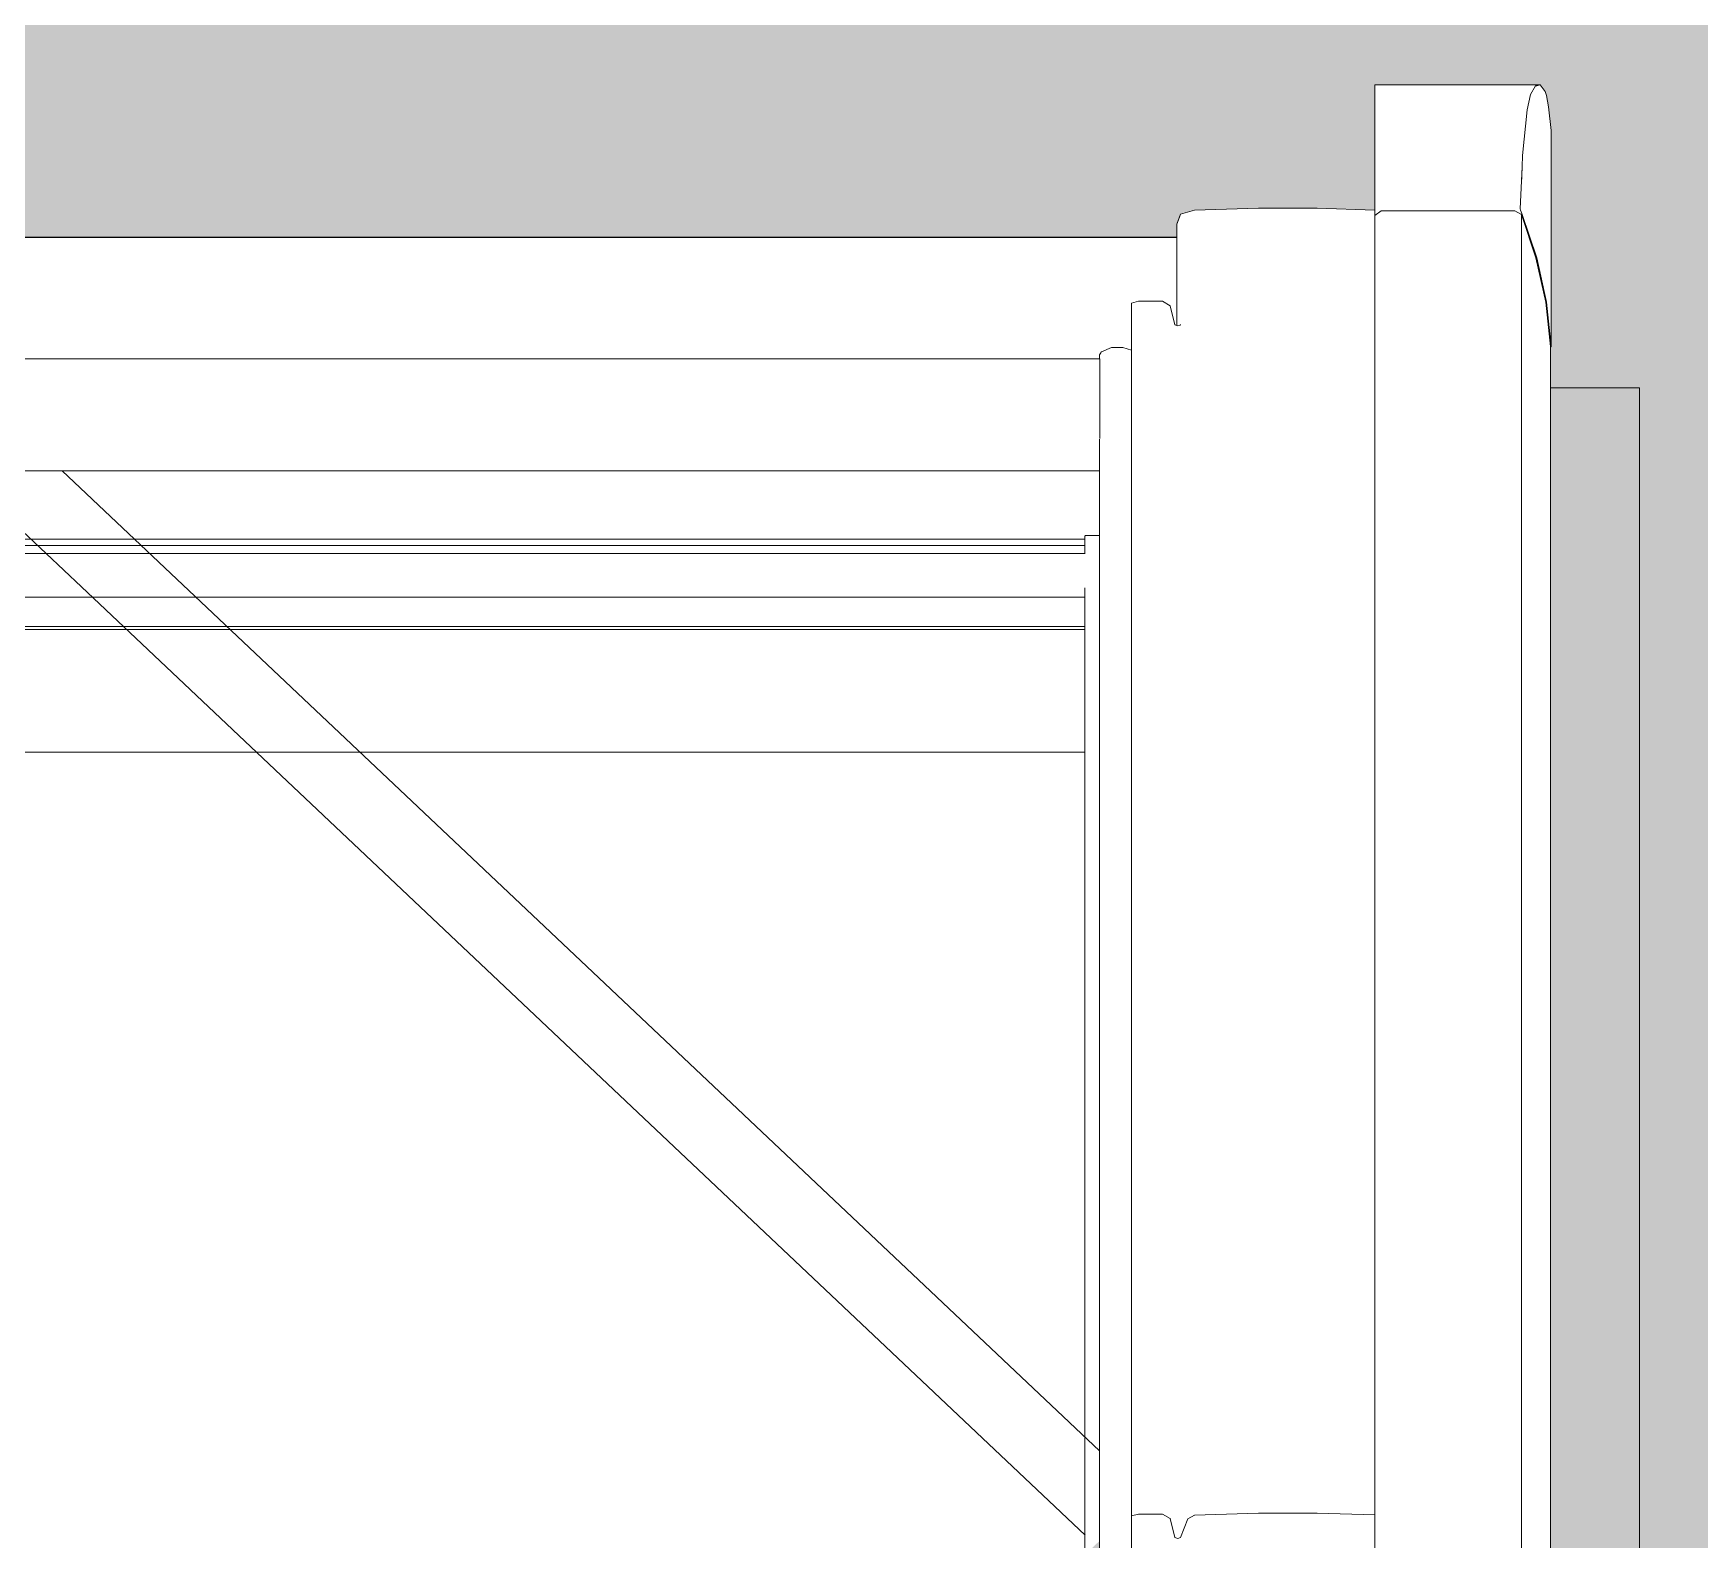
# Model space of a CAD drawing. Header units: metres. Extents: x -208 to 1512, y -277 to 123.
# Drawn here: x 830.3621 to 830.8207, y -2.5162 to -2.1018 of the extents above; entities that cross this region are included whole.
import ezdxf

# ---------------------------------------------------------------- set-up
doc = ezdxf.new("R2010")
doc.units = ezdxf.units.M
doc.header["$MEASUREMENT"] = 0
doc.linetypes.add('Wipeout_Contour', pattern=[1, 0, -1])
for name, color, linetype in [('325 Dachfenster', 7, 'Continuous'), ('330 Dachaufbau', 7, 'Continuous'), ('918 Lageplan Beschriftung.x', 7, 'Continuous')]:
    doc.layers.add(name, color=color, linetype=linetype)

# ---------------------------------------------------------------- blocks, each defined once
blk = doc.blocks.new('Dachfläche_55_5', base_point=(825.25622, 0.07))
at = {"color": 254, "linetype": 'Wipeout_Contour', "lineweight": 0, "ltscale": 3319.661494}
blk.add_wipeout([(829.06228, -2.1975), (829.06228, -2.22224), (830.76228, -2.22224), (830.76228, -2.1975)], dxfattribs=at).dxf.layer = '330 Dachaufbau'
at = {"layer": '330 Dachaufbau', "linetype": 'Continuous', "lineweight": 0, "true_color": 0x000000}
h = blk.add_hatch(color=18, dxfattribs=at)
h.paths.add_polyline_path([(828.70228, -0.4), (829.01228, -0.4), (829.01228, 0.07), (828.05728, 0.07), (828.05728, -0.77152), (826.30728, -0.77152), (826.30728, 0.07), (825.25622, 0.07), (825.27334, -4.6), (831.58228, -4.6), (831.58228, -0.82361), (828.70228, -0.82361)])
h.paths.add_polyline_path([(829.06228, -2.1975), (830.76228, -2.1975), (830.76228, -3.79873), (829.06228, -3.79873)], flags=0)
h.paths.add_polyline_path([(826.33228, -3.79873), (826.33228, -2.1975), (828.03228, -2.1975), (828.03228, -3.79873)], flags=0)
at = {"layer": '330 Dachaufbau', "color": 7, "linetype": 'Continuous', "lineweight": 18, "flags": 128}
blk.add_lwpolyline([(830.76228, -2.1975), (829.06228, -2.1975)], dxfattribs=at)
at = {"color": 254, "linetype": 'Wipeout_Contour', "lineweight": 0, "ltscale": 3319.662104}
blk.add_wipeout([(829.06228, -2.2576), (829.06228, -2.27528), (830.76228, -2.27528), (830.76228, -2.2576)], dxfattribs=at).dxf.layer = '330 Dachaufbau'
at = {"layer": '330 Dachaufbau', "color": 7, "linetype": 'Continuous', "lineweight": 18, "flags": 128}
blk.add_lwpolyline([(829.06228, -2.27528), (830.76228, -2.27528)], dxfattribs=at)
at = {"color": 254, "linetype": 'Wipeout_Contour', "lineweight": 0, "ltscale": 3319.661817}
blk.add_wipeout([(829.06228, -2.22224), (829.06228, -2.2576), (830.76228, -2.2576), (830.76228, -2.22224)], dxfattribs=at).dxf.layer = '330 Dachaufbau'
at = {"layer": '330 Dachaufbau', "color": 7, "linetype": 'Continuous', "lineweight": 18, "flags": 128}
blk.add_lwpolyline([(830.76228, -3.79873), (830.76228, -2.1975)], dxfattribs=at)
blk = doc.blocks.new('VELUX SlopeRoofBundle[41]_5', base_point=(825.25728, 0))
at = {"color": 254, "linetype": 'Wipeout_Contour', "lineweight": 0, "ltscale": 2491.547008}
blk.add_wipeout([(830.67783, -2.1515), (830.67683, -2.15426), (830.67784, -2.15159)], dxfattribs=at).dxf.layer = '325 Dachfenster'
at = {"color": 254, "linetype": 'Wipeout_Contour', "lineweight": 0, "ltscale": 3321.42876}
blk.add_wipeout([(830.05263, -2.20216), (830.65563, -2.20216), (830.65563, -2.19156), (830.05263, -2.19156)], dxfattribs=at).dxf.layer = '325 Dachfenster'
at = {"color": 254, "linetype": 'Wipeout_Contour', "lineweight": 0, "ltscale": 6642.857468}
blk.add_wipeout([(830.65563, -2.21235), (830.05263, -2.21235), (830.05263, -2.2132), (830.05273, -2.21347), (830.05273, -2.21425), (830.65553, -2.21425), (830.65553, -2.21347), (830.65563, -2.2132)], dxfattribs=at).dxf.layer = '325 Dachfenster'
at = {"color": 254, "linetype": 'Wipeout_Contour', "lineweight": 0, "ltscale": 3321.429014}
blk.add_wipeout([(830.05273, -2.21934), (830.05273, -2.2221), (830.65553, -2.2221), (830.65553, -2.21934)], dxfattribs=at).dxf.layer = '325 Dachfenster'
at = {"color": 254, "linetype": 'Wipeout_Contour', "lineweight": 0, "ltscale": 3322.72349}
blk.add_wipeout([(830.67623, -2.51562), (830.67623, -2.69331), (830.67703, -2.69331), (830.67703, -2.51591)], dxfattribs=at).dxf.layer = '325 Dachfenster'
at = {"color": 254, "linetype": 'Wipeout_Contour', "lineweight": 0, "ltscale": 3321.428839}
blk.add_wipeout([(830.05263, -2.20648), (830.65563, -2.20648), (830.65563, -2.20216), (830.05263, -2.20216)], dxfattribs=at).dxf.layer = '325 Dachfenster'
at = {"color": 254, "linetype": 'Wipeout_Contour', "lineweight": 0, "ltscale": 3321.42895}
blk.add_wipeout([(830.05273, -2.21531), (830.65553, -2.21531), (830.65553, -2.21425), (830.05273, -2.21425)], dxfattribs=at).dxf.layer = '325 Dachfenster'
at = {"color": 254, "linetype": 'Wipeout_Contour', "lineweight": 0, "ltscale": 3321.429029}
blk.add_wipeout([(830.05273, -2.22217), (830.65553, -2.22217), (830.65553, -2.2221), (830.05273, -2.2221)], dxfattribs=at).dxf.layer = '325 Dachfenster'
at = {"color": 254, "linetype": 'Wipeout_Contour', "lineweight": 0, "ltscale": 3322.726689}
blk.add_wipeout([(830.67703, -2.51591), (830.67703, -2.69331), (830.67783, -2.69331), (830.67783, -2.51569)], dxfattribs=at).dxf.layer = '325 Dachfenster'
at = {"color": 254, "linetype": 'Wipeout_Contour', "lineweight": 0, "ltscale": 3321.428889}
blk.add_wipeout([(830.05263, -2.2115), (830.65563, -2.2115), (830.65563, -2.20648), (830.05263, -2.20648)], dxfattribs=at).dxf.layer = '325 Dachfenster'
at = {"color": 254, "linetype": 'Wipeout_Contour', "lineweight": 0, "ltscale": 3321.428959}
blk.add_wipeout([(830.05273, -2.21595), (830.65553, -2.21595), (830.65553, -2.21531), (830.05273, -2.21531)], dxfattribs=at).dxf.layer = '325 Dachfenster'
at = {"color": 254, "linetype": 'Wipeout_Contour', "lineweight": 0, "ltscale": 3322.719341}
blk.add_wipeout([(830.67493, -2.51046), (830.67493, -2.69331), (830.67623, -2.69331), (830.67623, -2.51562)], dxfattribs=at).dxf.layer = '325 Dachfenster'
at = {"color": 254, "linetype": 'Wipeout_Contour', "lineweight": 0, "ltscale": 3321.42892}
blk.add_wipeout([(830.05263, -2.21235), (830.65563, -2.21235), (830.65563, -2.2115), (830.05263, -2.2115)], dxfattribs=at).dxf.layer = '325 Dachfenster'
at = {"color": 254, "linetype": 'Wipeout_Contour', "lineweight": 0, "ltscale": 3321.428985}
blk.add_wipeout([(830.05273, -2.21666), (830.05273, -2.21934), (830.65553, -2.21934), (830.65553, -2.21666)], dxfattribs=at).dxf.layer = '325 Dachfenster'
at = {"color": 254, "linetype": 'Wipeout_Contour', "lineweight": 0, "ltscale": 3322.695046}
blk.add_wipeout([(830.66623, -2.50919), (830.66623, -2.69331), (830.67283, -2.69331), (830.67283, -2.50919)], dxfattribs=at).dxf.layer = '325 Dachfenster'
at = {"color": 254, "linetype": 'Wipeout_Contour', "lineweight": 0, "ltscale": 3322.732342}
blk.add_wipeout([(830.67783, -2.51569), (830.67783, -2.69331), (830.67983, -2.69331), (830.67983, -2.51053)], dxfattribs=at).dxf.layer = '325 Dachfenster'
at = {"color": 254, "linetype": 'Wipeout_Contour', "lineweight": 0, "ltscale": 3321.428967}
blk.add_wipeout([(830.05273, -2.21595), (830.05273, -2.21666), (830.65553, -2.21666), (830.65553, -2.21595)], dxfattribs=at).dxf.layer = '325 Dachfenster'
at = {"color": 254, "linetype": 'Wipeout_Contour', "lineweight": 0, "ltscale": 3322.678055}
blk.add_wipeout([(830.66433, -2.50968), (830.66433, -2.69331), (830.66623, -2.69331), (830.66623, -2.50919)], dxfattribs=at).dxf.layer = '325 Dachfenster'
at = {"color": 254, "linetype": 'Wipeout_Contour', "lineweight": 0, "ltscale": 3322.712467}
blk.add_wipeout([(830.67283, -2.69331), (830.67493, -2.69331), (830.67493, -2.51046), (830.67283, -2.50919)], dxfattribs=at).dxf.layer = '325 Dachfenster'
at = {"color": 254, "linetype": 'Wipeout_Contour', "lineweight": 0, "ltscale": 3322.739865}
blk.add_wipeout([(830.67983, -2.51053), (830.67983, -2.69331), (830.68163, -2.69331), (830.68163, -2.50947)], dxfattribs=at).dxf.layer = '325 Dachfenster'
at = {"color": 254, "linetype": 'Wipeout_Contour', "lineweight": 0, "ltscale": 3322.720491}
blk.add_wipeout([(830.67623, -2.18194), (830.67623, -2.51562), (830.67703, -2.51591), (830.67703, -2.18222)], dxfattribs=at).dxf.layer = '325 Dachfenster'
at = {"color": 254, "linetype": 'Wipeout_Contour', "lineweight": 0, "ltscale": 3322.778654}
blk.add_wipeout([(830.68163, -2.50947), (830.68163, -2.69331), (830.69923, -2.69331), (830.69923, -2.50891)], dxfattribs=at).dxf.layer = '325 Dachfenster'
at = {"color": 254, "linetype": 'Wipeout_Contour', "lineweight": 0, "ltscale": 4983.332564}
blk.add_wipeout([(830.67703, -2.18222), (830.67703, -2.51591), (830.67783, -2.51569), (830.67783, -2.18197), (830.67773, -2.182), (830.67773, -2.18204)], dxfattribs=at).dxf.layer = '325 Dachfenster'
at = {"color": 254, "linetype": 'Wipeout_Contour', "lineweight": 0, "ltscale": 3322.846244}
blk.add_wipeout([(830.69923, -2.50891), (830.69923, -2.69331), (830.71543, -2.69331), (830.71543, -2.50891)], dxfattribs=at).dxf.layer = '325 Dachfenster'
at = {"color": 254, "linetype": 'Wipeout_Contour', "lineweight": 0, "ltscale": 3322.72924}
blk.add_wipeout([(830.67783, -2.18197), (830.67783, -2.51569), (830.67983, -2.51053), (830.67983, -2.17681)], dxfattribs=at).dxf.layer = '325 Dachfenster'
at = {"color": 254, "linetype": 'Wipeout_Contour', "lineweight": 0, "ltscale": 4153.147606}
blk.add_wipeout([(830.71543, -2.69331), (830.73133, -2.69331), (830.73133, -2.67954), (830.73133, -2.50942), (830.71543, -2.50891)], dxfattribs=at).dxf.layer = '325 Dachfenster'
at = {"color": 254, "linetype": 'Wipeout_Contour', "lineweight": 0, "ltscale": 3322.716237}
blk.add_wipeout([(830.67493, -2.17678), (830.67493, -2.51046), (830.67623, -2.51562), (830.67623, -2.18194)], dxfattribs=at).dxf.layer = '325 Dachfenster'
at = {"color": 254, "linetype": 'Wipeout_Contour', "lineweight": 0, "ltscale": 3322.736817}
blk.add_wipeout([(830.67983, -2.51053), (830.68163, -2.50947), (830.68163, -2.17575), (830.67983, -2.17681)], dxfattribs=at).dxf.layer = '325 Dachfenster'
at = {"color": 254, "linetype": 'Wipeout_Contour', "lineweight": 0, "ltscale": 3322.907408}
blk.add_wipeout([(830.71543, -2.50891), (830.73133, -2.50942), (830.73133, -2.1757), (830.71543, -2.17519)], dxfattribs=at).dxf.layer = '325 Dachfenster'
at = {"layer": '325 Dachfenster', "linetype": 'Continuous', "lineweight": 0, "flags": 128}
for points in [[(830.67623, -2.51562), (830.67703, -2.51591)], [(830.67703, -2.51591), (830.67783, -2.51569)]]:
    blk.add_lwpolyline(points, dxfattribs=at)
at = {"color": 254, "linetype": 'Wipeout_Contour', "lineweight": 0, "ltscale": 3322.692012}
blk.add_wipeout([(830.66623, -2.50919), (830.67283, -2.50919), (830.67283, -2.1755), (830.66623, -2.1755)], dxfattribs=at).dxf.layer = '325 Dachfenster'
at = {"color": 254, "linetype": 'Wipeout_Contour', "lineweight": 0, "ltscale": 3322.775609}
blk.add_wipeout([(830.68163, -2.17575), (830.68163, -2.50947), (830.69923, -2.50891), (830.69923, -2.17519)], dxfattribs=at).dxf.layer = '325 Dachfenster'
at = {"layer": '325 Dachfenster', "linetype": 'Continuous', "lineweight": 0, "flags": 128}
for points in [[(830.67783, -2.51569), (830.67983, -2.51053)], [(830.67983, -2.51053), (830.68163, -2.50947)]]:
    blk.add_lwpolyline(points, dxfattribs=at)
at = {"color": 254, "linetype": 'Wipeout_Contour', "lineweight": 0, "ltscale": 3322.675015}
blk.add_wipeout([(830.66433, -2.176), (830.66433, -2.50968), (830.66623, -2.50919), (830.66623, -2.1755)], dxfattribs=at).dxf.layer = '325 Dachfenster'
at = {"color": 254, "linetype": 'Wipeout_Contour', "lineweight": 0, "ltscale": 3322.709426}
blk.add_wipeout([(830.67283, -2.1755), (830.67283, -2.50919), (830.67493, -2.51046), (830.67493, -2.17678)], dxfattribs=at).dxf.layer = '325 Dachfenster'
at = {"color": 254, "linetype": 'Wipeout_Contour', "lineweight": 0, "ltscale": 3322.843209}
blk.add_wipeout([(830.69923, -2.50891), (830.71543, -2.50891), (830.71543, -2.17519), (830.69923, -2.17519)], dxfattribs=at).dxf.layer = '325 Dachfenster'
at = {"layer": '325 Dachfenster', "linetype": 'Continuous', "lineweight": 0, "flags": 128}
for points in [[(830.67283, -2.50919), (830.67493, -2.51046)], [(830.67493, -2.51046), (830.67623, -2.51562)]]:
    blk.add_lwpolyline(points, dxfattribs=at)
at = {"color": 254, "linetype": 'Wipeout_Contour', "lineweight": 0, "ltscale": 5814.297648}
blk.add_wipeout([(830.67683, -2.18215), (830.67703, -2.18222), (830.67773, -2.18204), (830.67773, -2.182), (830.6778, -2.18198), (830.67783, -2.1819), (830.67683, -2.15426)], dxfattribs=at).dxf.layer = '325 Dachfenster'
at = {"color": 254, "linetype": 'Wipeout_Contour', "lineweight": 0, "ltscale": 11625.003309}
blk.add_wipeout([(830.04393, -2.18441), (830.04393, -2.18898), (830.04633, -2.18816), (830.04943, -2.18823), (830.05223, -2.18936), (830.05273, -2.19021), (830.05273, -2.19134), (830.65553, -2.19134), (830.65553, -2.19021), (830.65603, -2.18936), (830.65883, -2.18823), (830.66193, -2.18816), (830.66433, -2.18898), (830.66433, -2.18441)], dxfattribs=at).dxf.layer = '325 Dachfenster'
at = {"color": 254, "linetype": 'Wipeout_Contour', "lineweight": 0, "ltscale": 3323.054909}
blk.add_wipeout([(830.67683, -2.15426), (830.67783, -2.1819), (830.67983, -2.17681), (830.67784, -2.15159)], dxfattribs=at).dxf.layer = '325 Dachfenster'
at = {"color": 254, "linetype": 'Wipeout_Contour', "lineweight": 0, "ltscale": 3321.428703}
blk.add_wipeout([(830.05263, -2.19156), (830.65563, -2.19156), (830.65563, -2.19134), (830.05263, -2.19134)], dxfattribs=at).dxf.layer = '325 Dachfenster'
at = {"color": 254, "linetype": 'Wipeout_Contour', "lineweight": 0, "ltscale": 3322.667638}
blk.add_wipeout([(830.66193, -2.18816), (830.66193, -2.69331), (830.66433, -2.69331), (830.66433, -2.18898)], dxfattribs=at).dxf.layer = '325 Dachfenster'
at = {"layer": '325 Dachfenster', "linetype": 'Continuous', "lineweight": 0, "flags": 128}
blk.add_lwpolyline([(830.66433, -2.50968), (830.66623, -2.50919), (830.67283, -2.50919)], dxfattribs=at)
at = {"color": 254, "linetype": 'Wipeout_Contour', "lineweight": 0, "ltscale": 2492.023085}
blk.add_wipeout([(830.68163, -2.17575), (830.67783, -2.1515), (830.67983, -2.17681)], dxfattribs=at).dxf.layer = '325 Dachfenster'
at = {"color": 254, "linetype": 'Wipeout_Contour', "lineweight": 0, "ltscale": 6646.867765}
blk.add_wipeout([(830.65553, -2.21347), (830.65553, -2.69331), (830.65603, -2.69331), (830.65603, -2.18936), (830.65553, -2.19021), (830.65553, -2.19134), (830.65563, -2.19134), (830.65563, -2.2132)], dxfattribs=at).dxf.layer = '325 Dachfenster'
at = {"color": 254, "linetype": 'Wipeout_Contour', "lineweight": 0, "ltscale": 3322.77357}
blk.add_wipeout([(830.68163, -2.17575), (830.69923, -2.17519), (830.69923, -2.14987), (830.68163, -2.15044)], dxfattribs=at).dxf.layer = '325 Dachfenster'
at = {"color": 254, "linetype": 'Wipeout_Contour', "lineweight": 0, "ltscale": 3322.644838}
blk.add_wipeout([(830.65603, -2.18936), (830.65603, -2.69331), (830.65883, -2.69331), (830.65883, -2.18823)], dxfattribs=at).dxf.layer = '325 Dachfenster'
at = {"layer": '325 Dachfenster', "linetype": 'Continuous', "lineweight": 0, "flags": 128}
for points in [[(830.05263, -2.19134), (830.65563, -2.19134)], [(830.65553, -2.19021), (830.65603, -2.18936)], [(830.65553, -2.19021), (830.65553, -2.19134)], [(830.65563, -2.19156), (830.65563, -2.19134)], [(830.65563, -2.2132), (830.65563, -2.21235), (830.65563, -2.2115), (830.65563, -2.20648), (830.65563, -2.20216), (830.65563, -2.19156)]]:
    blk.add_lwpolyline(points, dxfattribs=at)
at = {"color": 254, "linetype": 'Wipeout_Contour', "lineweight": 0, "ltscale": 2491.548747}
blk.add_wipeout([(830.67783, -2.1515), (830.68163, -2.17575), (830.68163, -2.15044)], dxfattribs=at).dxf.layer = '325 Dachfenster'
at = {"color": 254, "linetype": 'Wipeout_Contour', "lineweight": 0, "ltscale": 3322.841193}
blk.add_wipeout([(830.71543, -2.14987), (830.69923, -2.14987), (830.69923, -2.17519), (830.71543, -2.17519)], dxfattribs=at).dxf.layer = '325 Dachfenster'
at = {"color": 254, "linetype": 'Wipeout_Contour', "lineweight": 0, "ltscale": 3322.65663}
blk.add_wipeout([(830.65883, -2.18823), (830.65883, -2.69331), (830.66193, -2.69331), (830.66193, -2.18816)], dxfattribs=at).dxf.layer = '325 Dachfenster'
at = {"color": 254, "linetype": 'Wipeout_Contour', "lineweight": 0, "ltscale": 2491.18971}
blk.add_wipeout([(830.65553, -2.22217), (830.37001, -2.22217), (830.65553, -2.49183)], dxfattribs=at).dxf.layer = '325 Dachfenster'
at = {"layer": '325 Dachfenster', "linetype": 'Continuous', "lineweight": 0, "flags": 128}
for points in [[(830.67683, -2.15426), (830.67783, -2.1515)], [(830.65603, -2.18936), (830.65883, -2.18823)], [(830.65883, -2.18823), (830.66193, -2.18816)], [(830.66193, -2.18816), (830.66433, -2.18898)]]:
    blk.add_lwpolyline(points, dxfattribs=at)
at = {"color": 254, "linetype": 'Wipeout_Contour', "lineweight": 0, "ltscale": 3322.905372}
blk.add_wipeout([(830.73133, -2.15039), (830.71543, -2.14987), (830.71543, -2.17519), (830.73133, -2.1757)], dxfattribs=at).dxf.layer = '325 Dachfenster'
at = {"color": 254, "linetype": 'Wipeout_Contour', "lineweight": 0, "ltscale": 3321.428414}
blk.add_wipeout([(830.03143, -2.1579), (830.03143, -2.16985), (830.67683, -2.16985), (830.67683, -2.1579)], dxfattribs=at).dxf.layer = '325 Dachfenster'
at = {"color": 254, "linetype": 'Wipeout_Contour', "lineweight": 0, "ltscale": 6642.864972}
blk.add_wipeout([(830.05273, -2.49183), (830.05273, -2.51658), (830.23987, -2.69331), (830.46839, -2.69331), (830.65553, -2.51658), (830.65553, -2.49183), (830.37001, -2.22217), (830.33826, -2.22217)], dxfattribs=at).dxf.layer = '325 Dachfenster'
at = {"layer": '325 Dachfenster', "linetype": 'Continuous', "lineweight": 0, "flags": 128}
for points in [[(830.65553, -2.21347), (830.65553, -2.69331)], [(830.05273, -2.2221), (830.65553, -2.2221)], [(830.05273, -2.22217), (830.65553, -2.22217)], [(830.37001, -2.22217), (830.65553, -2.49183)], [(830.35413, -2.23405), (830.36559, -2.24487), (830.37532, -2.25406), (830.65157, -2.51496)], [(830.05683, -2.24098), (830.65143, -2.24098)], [(830.65163, -2.23992), (830.65143, -2.24013)], [(830.65143, -2.24013), (830.65143, -2.24487)], [(830.65553, -2.23992), (830.65163, -2.23992)], [(830.0567, -2.24487), (830.65157, -2.24487)], [(830.05683, -2.24268), (830.65143, -2.24268)], [(830.65143, -2.25435), (830.65143, -2.69331)], [(830.05683, -2.25689), (830.65143, -2.25689)], [(830.05683, -2.26502), (830.65143, -2.26502)], [(830.05683, -2.2658), (830.65143, -2.2658)], [(830.05683, -2.29953), (830.65143, -2.29953)]]:
    blk.add_lwpolyline(points, dxfattribs=at)
at = {"color": 254, "linetype": 'Wipeout_Contour', "lineweight": 0, "ltscale": 11627.677897}
blk.add_wipeout([(830.77141, -2.15046), (830.73133, -2.15046), (830.73133, -2.15186), (830.73303, -2.15061), (830.76983, -2.15061), (830.77163, -2.15157), (830.77563, -2.16352), (830.77833, -2.17569), (830.77963, -2.18793), (830.77963, -2.18808), (830.77983, -2.18793), (830.77853, -2.17569), (830.77583, -2.16352), (830.77183, -2.15157)], dxfattribs=at).dxf.layer = '325 Dachfenster'
at = {"color": 254, "linetype": 'Wipeout_Contour', "lineweight": 0, "ltscale": 3321.428351}
blk.add_wipeout([(830.03143, -2.15783), (830.03143, -2.1579), (830.67683, -2.1579), (830.67683, -2.15783)], dxfattribs=at).dxf.layer = '325 Dachfenster'
at = {"color": 254, "linetype": 'Wipeout_Contour', "lineweight": 0, "ltscale": 13285.714575}
blk.add_wipeout([(830.03143, -2.18215), (830.03203, -2.18194), (830.03333, -2.17678), (830.03543, -2.1755), (830.04203, -2.1755), (830.04393, -2.176), (830.04393, -2.18441), (830.66433, -2.18441), (830.66433, -2.176), (830.66623, -2.1755), (830.67283, -2.1755), (830.67493, -2.17678), (830.67623, -2.18194), (830.67683, -2.18215), (830.67683, -2.16985), (830.03143, -2.16985)], dxfattribs=at).dxf.layer = '325 Dachfenster'
at = {"layer": '325 Dachfenster', "linetype": 'Continuous', "lineweight": 0, "flags": 128}
for points in [[(830.03143, -2.15783), (830.67683, -2.15783)], [(830.66433, -2.176), (830.66623, -2.1755), (830.67283, -2.1755)], [(830.66433, -2.176), (830.66433, -2.50968), (830.66433, -2.69331)], [(830.67283, -2.1755), (830.67493, -2.17678)]]:
    blk.add_lwpolyline(points, dxfattribs=at)
at = {"color": 254, "linetype": 'Wipeout_Contour', "lineweight": 0, "ltscale": 4984.45382}
blk.add_wipeout([(830.77583, -2.16352), (830.77853, -2.17569), (830.77853, -2.11886), (830.77814, -2.11774), (830.77683, -2.11589), (830.77583, -2.11619)], dxfattribs=at).dxf.layer = '325 Dachfenster'
at = {"color": 254, "linetype": 'Wipeout_Contour', "lineweight": 0, "ltscale": 4153.310057}
blk.add_wipeout([(830.77196, -2.13533), (830.73133, -2.13533), (830.73133, -2.15004), (830.77133, -2.15004), (830.77183, -2.13852)], dxfattribs=at).dxf.layer = '325 Dachfenster'
at = {"color": 254, "linetype": 'Wipeout_Contour', "lineweight": 0, "ltscale": 3323.699952}
blk.add_wipeout([(830.67783, -2.1819), (830.6778, -2.18198), (830.67783, -2.18197), (830.67983, -2.17681)], dxfattribs=at).dxf.layer = '325 Dachfenster'
at = {"layer": '325 Dachfenster', "linetype": 'Continuous', "lineweight": 0, "flags": 128}
for points in [[(830.67683, -2.18215), (830.67683, -2.15426)], [(830.67493, -2.17678), (830.67623, -2.18194)], [(830.67623, -2.18194), (830.67703, -2.18222)], [(830.67703, -2.18222), (830.67773, -2.18204)], [(830.67773, -2.18204), (830.67773, -2.182)], [(830.6778, -2.18198), (830.67783, -2.1819)]]:
    blk.add_lwpolyline(points, dxfattribs=at)
at = {"color": 254, "linetype": 'Wipeout_Contour', "lineweight": 0, "ltscale": 4153.999336}
blk.add_wipeout([(830.77907, -2.12203), (830.77853, -2.11886), (830.77853, -2.17569), (830.77983, -2.18793), (830.77983, -2.12852)], dxfattribs=at).dxf.layer = '325 Dachfenster'
at = {"color": 254, "linetype": 'Wipeout_Contour', "lineweight": 0, "ltscale": 3323.019242}
blk.add_wipeout([(830.73133, -2.15004), (830.73133, -2.15046), (830.77141, -2.15046), (830.77133, -2.15004)], dxfattribs=at).dxf.layer = '325 Dachfenster'
at = {"color": 254, "linetype": 'Wipeout_Contour', "lineweight": 0, "ltscale": 3322.933392}
blk.add_wipeout([(830.77183, -2.13852), (830.77133, -2.15004), (830.77141, -2.15046), (830.77183, -2.15157)], dxfattribs=at).dxf.layer = '325 Dachfenster'
at = {"color": 254, "linetype": 'Wipeout_Contour', "lineweight": 0, "ltscale": 3322.943833}
blk.add_wipeout([(830.73303, -2.15061), (830.73133, -2.15186), (830.73133, -2.72249), (830.73303, -2.72249)], dxfattribs=at).dxf.layer = '325 Dachfenster'
at = {"color": 254, "linetype": 'Wipeout_Contour', "lineweight": 0, "ltscale": 4154.262335}
blk.add_wipeout([(830.77833, -2.17569), (830.77833, -2.74698), (830.77853, -2.74788), (830.77963, -2.75824), (830.77963, -2.18793)], dxfattribs=at).dxf.layer = '325 Dachfenster'
at = {"color": 254, "linetype": 'Wipeout_Contour', "lineweight": 0, "ltscale": 6646.345498}
blk.add_wipeout([(830.77183, -2.15157), (830.77583, -2.16352), (830.77583, -2.11619), (830.77554, -2.11624), (830.77413, -2.11859), (830.77317, -2.1228), (830.77196, -2.13533), (830.77183, -2.13852)], dxfattribs=at).dxf.layer = '325 Dachfenster'
at = {"color": 254, "linetype": 'Wipeout_Contour', "lineweight": 0, "ltscale": 3323.055567}
blk.add_wipeout([(830.73133, -2.11859), (830.77413, -2.11859), (830.77554, -2.11624), (830.73133, -2.11624)], dxfattribs=at).dxf.layer = '325 Dachfenster'
at = {"color": 254, "linetype": 'Wipeout_Contour', "lineweight": 0, "ltscale": 3323.048224}
blk.add_wipeout([(830.73133, -2.13533), (830.77196, -2.13533), (830.77317, -2.1228), (830.73133, -2.1228)], dxfattribs=at).dxf.layer = '325 Dachfenster'
at = {"color": 254, "linetype": 'Wipeout_Contour', "lineweight": 0, "ltscale": 4154.337691}
blk.add_wipeout([(830.77163, -2.15157), (830.77163, -2.72323), (830.77183, -2.72376), (830.77563, -2.73511), (830.77563, -2.16352)], dxfattribs=at).dxf.layer = '325 Dachfenster'
at = {"color": 254, "linetype": 'Wipeout_Contour', "lineweight": 0, "ltscale": 4153.356259}
blk.add_wipeout([(830.73133, -2.11589), (830.73133, -2.11624), (830.77554, -2.11624), (830.77583, -2.11619), (830.77683, -2.11589)], dxfattribs=at).dxf.layer = '325 Dachfenster'
at = {"color": 254, "linetype": 'Wipeout_Contour', "lineweight": 0, "ltscale": 3323.043891}
blk.add_wipeout([(830.73133, -2.11859), (830.73133, -2.1228), (830.77317, -2.1228), (830.77413, -2.11859)], dxfattribs=at).dxf.layer = '325 Dachfenster'
at = {"color": 254, "linetype": 'Wipeout_Contour', "lineweight": 0, "ltscale": 3323.020825}
blk.add_wipeout([(830.73303, -2.15061), (830.73303, -2.72249), (830.76983, -2.72249), (830.76983, -2.15061)], dxfattribs=at).dxf.layer = '325 Dachfenster'
at = {"color": 254, "linetype": 'Wipeout_Contour', "lineweight": 0, "ltscale": 4154.331203}
blk.add_wipeout([(830.77563, -2.16352), (830.77563, -2.73511), (830.77583, -2.73571), (830.77833, -2.74698), (830.77833, -2.17569)], dxfattribs=at).dxf.layer = '325 Dachfenster'
at = {"layer": '325 Dachfenster', "linetype": 'Continuous', "lineweight": 0, "flags": 128}
for points in [[(830.73133, -2.15004), (830.73133, -2.13533), (830.73133, -2.1228), (830.73133, -2.11859), (830.73133, -2.11624), (830.73133, -2.11589)], [(830.77683, -2.11589), (830.73133, -2.11589)], [(830.77983, -2.18793), (830.77983, -2.12852)], [(830.67783, -2.1515), (830.68163, -2.15044), (830.69923, -2.14987), (830.71543, -2.14987), (830.73133, -2.15039)], [(830.73133, -2.15046), (830.73133, -2.15004)], [(830.73133, -2.15186), (830.73133, -2.15046)], [(830.73303, -2.15061), (830.73133, -2.15186)], [(830.73133, -2.15186), (830.73133, -2.72249)], [(830.77963, -2.18793), (830.77963, -2.75824)], [(830.77963, -2.18808), (830.77983, -2.18793)], [(830.68163, -2.50947), (830.69923, -2.50891), (830.71543, -2.50891), (830.73133, -2.50942)]]:
    blk.add_lwpolyline(points, dxfattribs=at)
at = {"color": 254, "linetype": 'Wipeout_Contour', "lineweight": 0, "ltscale": 4983.978025}
blk.add_wipeout([(830.76983, -2.15061), (830.76983, -2.72249), (830.7713, -2.72249), (830.77138, -2.72258), (830.77163, -2.72323), (830.77163, -2.15157)], dxfattribs=at).dxf.layer = '325 Dachfenster'
at = {"layer": '325 Dachfenster', "linetype": 'Continuous', "lineweight": 0, "flags": 128}
for points in [[(830.77133, -2.15004), (830.77183, -2.13852), (830.77196, -2.13533), (830.77317, -2.1228), (830.77413, -2.11859), (830.77554, -2.11624), (830.77583, -2.11619), (830.77683, -2.11589), (830.77814, -2.11774), (830.77853, -2.11886), (830.77907, -2.12203), (830.77983, -2.12852)], [(830.76983, -2.15061), (830.73303, -2.15061)], [(830.77163, -2.15157), (830.76983, -2.15061)], [(830.77133, -2.15004), (830.77141, -2.15046)], [(830.77983, -2.18793), (830.77853, -2.17569), (830.77583, -2.16352), (830.77183, -2.15157), (830.77141, -2.15046)], [(830.77163, -2.15157), (830.77163, -2.72323)], [(830.77963, -2.18793), (830.77833, -2.17569), (830.77563, -2.16352), (830.77163, -2.15157)]]:
    blk.add_lwpolyline(points, dxfattribs=at)
blk = doc.blocks.new('Dachfläche_72_5', base_point=(830.80413, -2.19932))
at = {"layer": '325 Dachfenster', "color": 7, "linetype": 'Continuous', "lineweight": 13, "true_color": 0xf4f4f4, "flags": 128}
for points in [[(830.77963, -2.19932), (830.80413, -2.19932)], [(830.80413, -4.55782), (830.80413, -2.19932)], [(830.65143, -2.31926), (830.05683, -2.31926)], [(830.05683, -2.3636), (830.65143, -2.3636)]]:
    blk.add_lwpolyline(points, dxfattribs=at)
at = {"layer": '325 Dachfenster', "linetype": 'Continuous', "lineweight": 0}
blk.add_blockref('VELUX SlopeRoofBundle[41]_5', (825.25728, 0), dxfattribs=at)

msp = doc.modelspace()

# ---------------------------------------------------------------- block references
at = {"layer": '330 Dachaufbau', "color": 7, "linetype": 'Continuous', "lineweight": 18}
msp.add_blockref('Dachfläche_55_5', (825.25622, 0.07), dxfattribs=at)

# ---------------------------------------------------------------- next in the draw order: hatches: boundary and pattern name
at = {"layer": '918 Lageplan Beschriftung.x', "linetype": 'Continuous', "lineweight": 0, "true_color": 0x3f0000}
msp.add_hatch(color=18, dxfattribs=at).paths.add_polyline_path([(825.31254, -15.07), (830.63228, -15.07), (830.63228, -15.97), (838.86228, -15.97), (838.86228, -15.07), (844.19207, -15.07), (844.24254, 0.07), (838.34728, 0.07), (838.34728, 0.8), (831.14728, 0.8), (831.14728, 0.07), (825.25702, 0.07)])

# ---------------------------------------------------------------- next in the draw order: block references
at = {"layer": '325 Dachfenster', "color": 7, "linetype": 'Continuous', "lineweight": 13, "true_color": 0xf4f4f4}
msp.add_blockref('Dachfläche_72_5', (830.80413, -2.19932), dxfattribs=at)

doc.saveas('drawing.dxf')
